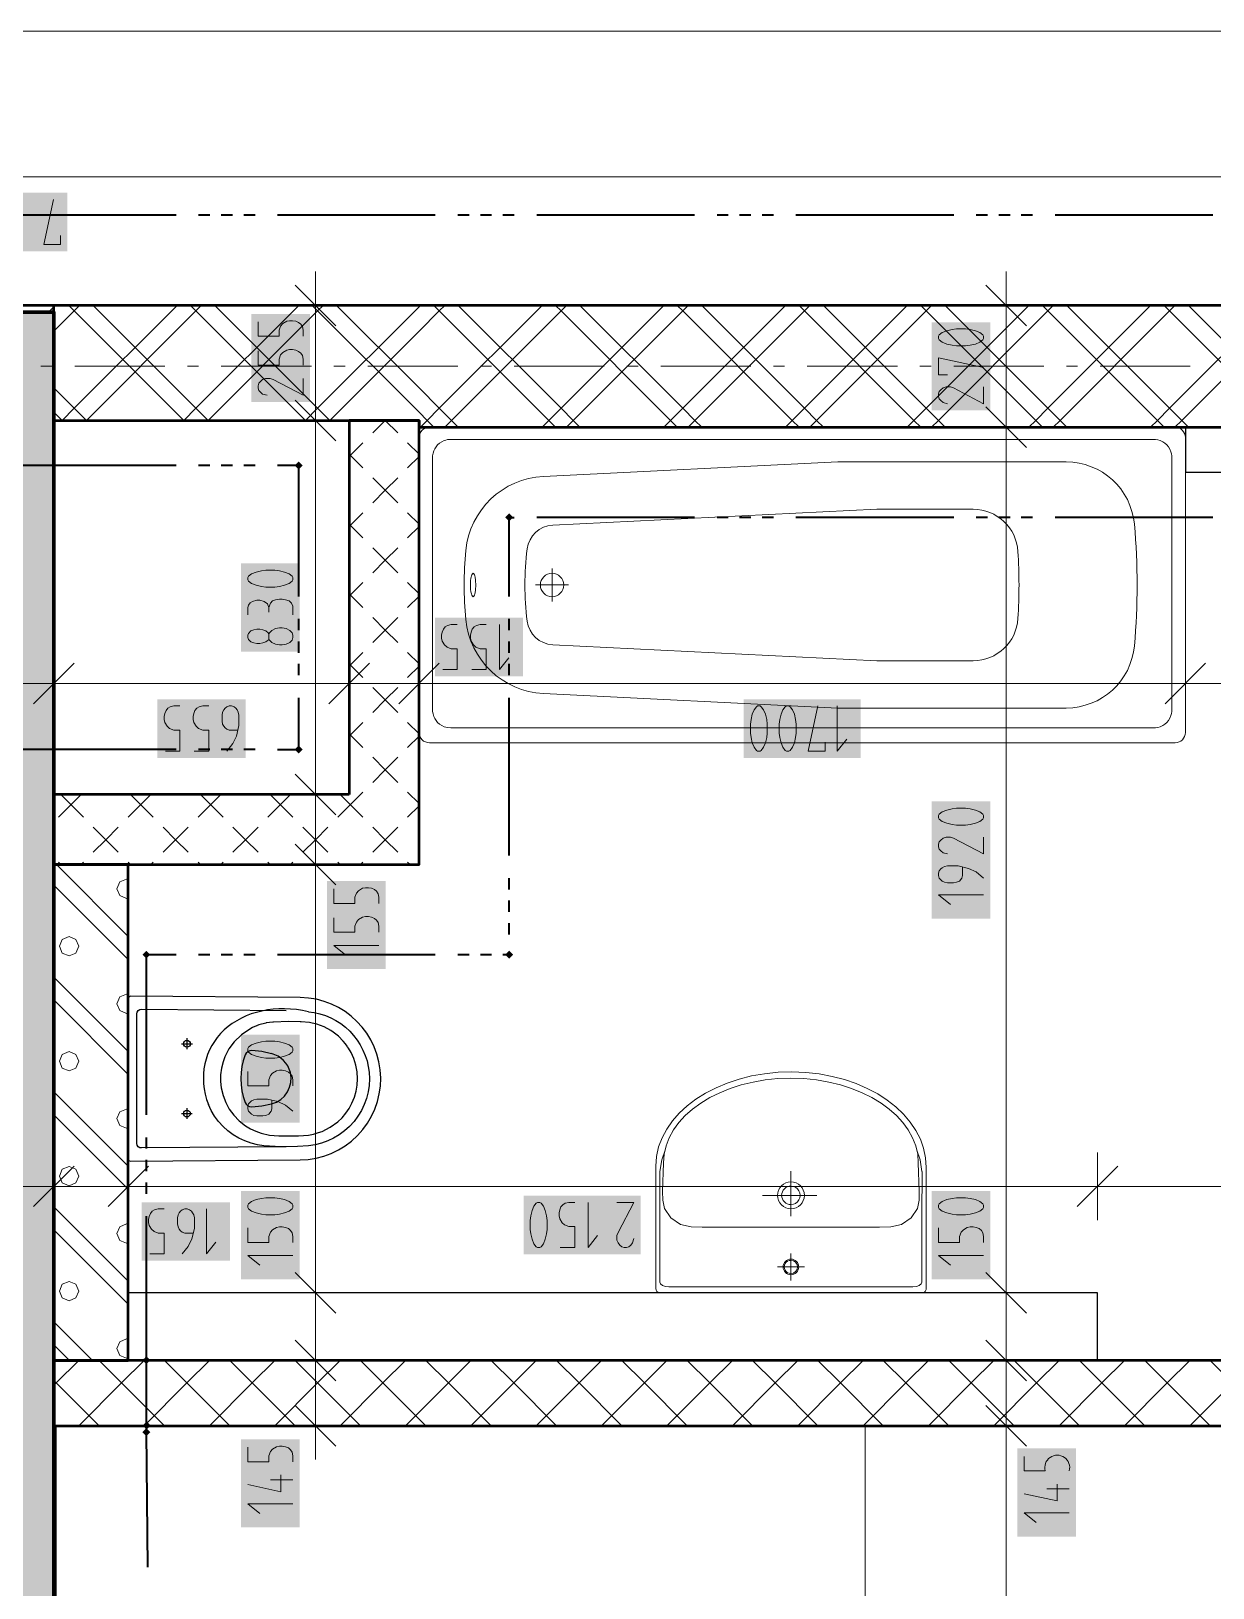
# Model space of a CAD drawing. Header units: millimetres. Extents: x 0 to 594, y 0 to 420.
# Drawn here: x 222.22 to 249.09, y 199.17 to 234.56 of the extents above; entities that cross this region are included whole.
import ezdxf

# ---------------------------------------------------------------- set-up
doc = ezdxf.new("R2010")
doc.units = ezdxf.units.MM
doc.header["$LTSCALE"] = 8
for name, color, linetype in [('PDF_Instalacni prizdivka do 1m', 7, 'Continuous'), ('PDF_Instalacni prizdivky', 7, 'Continuous'), ('PDF_Koty delkove', 7, 'Continuous'), ('PDF_Kuchyne', 7, 'Continuous'), ('PDF_Osy hlavni', 7, 'Continuous'), ('PDF_Pozarni useky', 7, 'Continuous'), ('PDF_Pricky CP', 7, 'Continuous'), ('PDF_Pricky zdene', 7, 'Continuous'), ('PDF_Sanita', 7, 'Continuous'), ('PDF_Steny akusticke', 7, 'Continuous'), ('PDF_Steny obvodove nosne', 7, 'Continuous')]:
    doc.layers.add(name, color=color, linetype=linetype)

msp = doc.modelspace()

# ---------------------------------------------------------------- hatches: boundary and pattern name
at = {"layer": 'PDF_Steny obvodove nosne', "true_color": 0xc0c0c0, "transparency": 33554559}
msp.add_hatch(color=9, dxfattribs=at).paths.add_polyline_path([(222.739, 139.766), (222.739, 228.171), (220.689, 228.171), (220.689, 139.561), (222.739, 139.561)])

# ---------------------------------------------------------------- linework, layer by layer
at = {"layer": 'PDF_Instalacni prizdivka do 1m', "lineweight": 25}
for points in [[(257.793, 225.557), (248.466, 225.557), (248.466, 224.532), (257.793, 224.532)], [(224.43, 204.34), (246.467, 204.34), (246.467, 205.878), (224.43, 205.878)]]:
    msp.add_lwpolyline(points, close=True, dxfattribs=at)
at = {"layer": 'PDF_Instalacni prizdivky', "lineweight": 50}
msp.add_lwpolyline([(222.739, 215.615), (222.739, 204.34), (224.43, 204.34), (224.43, 215.615)], close=True, dxfattribs=at)
at = {"layer": 'PDF_Instalacni prizdivky', "lineweight": 9}
for points in [[(224.43, 213.98), (222.795, 215.615)], [(224.43, 215.268), (224.391, 215.284), (224.236, 215.219), (224.172, 215.064), (224.236, 214.909), (224.391, 214.845), (224.43, 214.86)], [(224.43, 213.457), (222.739, 215.148)], [(224.43, 211.366), (222.739, 213.057)], [(224.43, 210.844), (222.739, 212.535)], [(224.43, 212.654), (224.391, 212.67), (224.236, 212.606), (224.172, 212.45), (224.236, 212.295), (224.391, 212.231), (224.43, 212.247)], [(224.43, 208.753), (222.739, 210.444)], [(224.43, 208.23), (222.739, 209.921)], [(224.43, 210.04), (224.391, 210.056), (224.236, 209.992), (224.172, 209.837), (224.236, 209.681), (224.391, 209.617), (224.43, 209.633)], [(224.43, 206.139), (222.739, 207.83)], [(224.391, 207.442), (224.236, 207.378), (224.172, 207.223)], [(224.43, 207.426), (224.391, 207.442)], [(224.43, 205.616), (222.739, 207.307)], [(224.172, 207.223), (224.236, 207.068), (224.391, 207.003), (224.43, 207.019)], [(223.615, 204.34), (222.739, 205.216)], [(223.092, 204.34), (222.739, 204.694)], [(224.43, 204.813), (224.391, 204.829), (224.236, 204.764), (224.172, 204.609), (224.236, 204.454), (224.391, 204.39), (224.43, 204.406)]]:
    msp.add_lwpolyline(points, dxfattribs=at)
for points in [[(223.084, 213.977), (222.929, 213.912), (222.865, 213.757), (222.929, 213.602), (223.084, 213.538), (223.24, 213.602), (223.304, 213.757), (223.24, 213.912)], [(223.084, 211.363), (222.929, 211.299), (222.865, 211.143), (222.929, 210.988), (223.084, 210.924), (223.24, 210.988), (223.304, 211.143), (223.24, 211.299)], [(223.084, 208.749), (222.929, 208.685), (222.865, 208.53), (222.929, 208.375), (223.084, 208.31), (223.24, 208.375), (223.304, 208.53), (223.24, 208.685)], [(223.084, 206.136), (222.929, 206.071), (222.865, 205.916), (222.929, 205.761), (223.084, 205.696), (223.24, 205.761), (223.304, 205.916), (223.24, 206.071)]]:
    msp.add_lwpolyline(points, close=True, dxfattribs=at)
at = {"layer": 'PDF_Koty delkove', "lineweight": 18}
for points in [[(510.402, 234.562), (490.697, 234.562), (470.838, 234.562), (469.351, 234.562), (157.447, 234.562)], [(290.798, 231.246), (281.778, 231.246), (279.164, 231.246), (268.043, 231.246), (260.561, 231.246), (182.866, 231.246), (175.384, 231.246), (167.492, 231.246), (157.447, 231.246), (155.96, 231.246), (128.081, 231.246)], [(222.891, 229.913), (222.891, 229.709), (222.507, 229.709), (222.726, 230.734)], [(228.685, 228.325), (228.685, 229.094)], [(244.392, 228.325), (244.392, 229.094)], [(229.146, 227.864), (228.223, 228.786)], [(244.853, 227.864), (243.931, 228.786)], [(229.453, 228.325), (228.685, 228.325), (227.916, 228.325)], [(228.685, 217.204), (228.685, 225.711), (228.685, 228.325)], [(245.161, 228.325), (244.392, 228.325), (243.623, 228.325)], [(244.392, 121.677), (244.392, 129.758), (244.392, 138.074), (244.392, 141.969), (244.392, 145.184), (244.392, 202.854), (244.392, 204.34), (244.392, 205.878), (244.392, 225.557), (244.392, 228.325)], [(227.382, 227.952), (227.382, 227.624), (227.859, 227.624), (227.859, 227.761), (227.894, 227.856), (227.946, 227.911), (228.031, 227.965), (228.098, 227.979), (228.167, 227.979), (228.236, 227.965), (228.303, 227.938), (228.355, 227.897), (228.389, 227.843), (228.407, 227.761), (228.407, 227.624)], [(243.468, 227.79), (243.263, 227.79), (243.162, 227.776), (243.042, 227.749), (242.939, 227.708), (242.871, 227.654), (242.854, 227.626), (242.854, 227.572), (242.871, 227.544), (242.939, 227.49), (243.042, 227.448), (243.162, 227.421), (243.263, 227.407), (243.468, 227.407), (243.571, 227.421), (243.691, 227.448), (243.793, 227.49), (243.862, 227.544), (243.879, 227.572), (243.879, 227.626), (243.862, 227.654), (243.793, 227.708), (243.691, 227.749)], [(243.691, 227.749), (243.571, 227.776), (243.468, 227.79)], [(227.382, 227.295), (227.382, 226.967), (227.859, 226.967), (227.859, 227.104), (227.894, 227.199), (227.946, 227.254), (228.031, 227.308), (228.098, 227.322), (228.167, 227.322), (228.236, 227.308), (228.303, 227.281), (228.355, 227.24), (228.389, 227.186), (228.407, 227.104), (228.407, 226.967)], [(243.058, 226.75), (242.854, 226.75), (242.854, 227.133), (243.879, 226.915)], [(228.407, 226.665), (228.407, 226.282), (227.723, 226.638), (227.654, 226.665), (227.552, 226.665), (227.484, 226.638), (227.433, 226.597), (227.398, 226.556), (227.382, 226.501), (227.382, 226.447), (227.398, 226.392), (227.433, 226.351), (227.484, 226.31), (227.586, 226.282)], [(229.146, 225.25), (228.223, 226.172)], [(243.879, 226.476), (243.879, 226.092), (243.196, 226.449), (243.127, 226.476), (243.024, 226.476), (242.957, 226.449), (242.906, 226.408), (242.871, 226.367), (242.854, 226.312), (242.854, 226.258), (242.871, 226.203), (242.906, 226.161), (242.957, 226.12), (243.058, 226.092)], [(244.853, 225.096), (243.931, 226.019)], [(229.453, 225.711), (228.685, 225.711), (227.916, 225.711)], [(245.161, 225.557), (244.392, 225.557), (243.623, 225.557)], [(227.761, 222.306), (227.556, 222.306), (227.455, 222.292), (227.335, 222.265), (227.232, 222.224), (227.163, 222.17), (227.147, 222.142), (227.147, 222.088), (227.163, 222.06), (227.232, 222.006), (227.335, 221.965), (227.455, 221.937), (227.556, 221.923), (227.761, 221.923), (227.864, 221.937), (227.983, 221.965), (228.086, 222.006), (228.155, 222.06), (228.172, 222.088), (228.172, 222.142), (228.155, 222.17)], [(228.155, 222.17), (228.086, 222.224), (227.983, 222.265), (227.864, 222.292), (227.761, 222.306)], [(227.147, 221.294), (227.147, 221.458), (227.163, 221.513), (227.198, 221.567), (227.25, 221.595), (227.351, 221.622), (227.42, 221.622), (227.522, 221.595), (227.591, 221.54), (227.625, 221.458), (227.625, 221.349)], [(228.172, 221.294), (228.172, 221.485), (228.137, 221.553), (228.086, 221.608), (228.001, 221.635), (227.932, 221.649), (227.864, 221.649), (227.778, 221.635), (227.711, 221.608), (227.66, 221.553), (227.625, 221.458)], [(227.147, 220.774), (227.147, 220.828), (227.163, 220.869), (227.215, 220.924), (227.283, 220.951), (227.351, 220.965), (227.42, 220.965), (227.488, 220.951), (227.556, 220.924), (227.607, 220.883), (227.625, 220.856)], [(231.581, 220.045), (231.909, 220.045), (231.909, 220.522), (231.772, 220.522), (231.677, 220.557), (231.622, 220.608), (231.567, 220.693), (231.553, 220.761), (231.553, 220.83), (231.567, 220.898), (231.595, 220.966), (231.636, 221.017)], [(231.636, 221.017), (231.69, 221.052), (231.772, 221.07), (231.909, 221.07)], [(232.238, 220.045), (232.566, 220.045), (232.566, 220.522), (232.429, 220.522), (232.334, 220.557), (232.279, 220.608), (232.224, 220.693), (232.21, 220.761), (232.21, 220.83), (232.224, 220.898), (232.252, 220.966), (232.293, 221.017), (232.347, 221.052), (232.429, 221.07), (232.566, 221.07)], [(232.868, 221.07), (232.868, 220.045), (233.086, 220.317)], [(222.739, 220.5), (222.739, 219.731), (222.739, 218.962)], [(227.625, 220.746), (227.607, 220.719), (227.556, 220.678), (227.488, 220.651), (227.42, 220.637), (227.351, 220.637), (227.283, 220.651), (227.215, 220.678), (227.163, 220.733), (227.147, 220.774)], [(229.452, 220.5), (229.452, 219.731), (229.452, 218.962)], [(231.041, 220.5), (231.041, 219.731), (231.041, 218.962)], [(248.466, 220.5), (248.466, 219.731), (248.466, 218.962)], [(223.2, 220.192), (222.277, 219.27)], [(229.913, 220.192), (228.991, 219.27)], [(231.502, 220.192), (230.58, 219.27)], [(248.927, 220.192), (248.005, 219.27)], [(169.747, 219.731), (184.506, 219.731), (185.634, 219.731), (194.961, 219.731), (212.386, 219.731), (213.975, 219.731), (220.689, 219.731), (222.739, 219.731), (229.452, 219.731), (231.041, 219.731), (248.466, 219.731), (257.793, 219.731), (258.921, 219.731), (266.8, 219.731), (273.681, 219.731), (274.808, 219.731), (277.907, 219.731), (279.164, 219.731), (281.204, 219.731), (285.212, 219.731), (287.364, 219.731)], [(225.274, 218.194), (225.602, 218.194), (225.602, 218.671), (225.465, 218.671), (225.37, 218.706), (225.315, 218.757), (225.26, 218.843), (225.247, 218.91), (225.247, 218.979), (225.26, 219.048), (225.288, 219.115), (225.329, 219.166)], [(225.329, 219.166), (225.383, 219.201), (225.465, 219.219), (225.602, 219.219)], [(225.931, 218.194), (226.259, 218.194), (226.259, 218.671), (226.122, 218.671), (226.027, 218.706), (225.972, 218.757), (225.918, 218.843), (225.904, 218.91), (225.904, 218.979), (225.918, 219.048), (225.945, 219.115), (225.986, 219.166), (226.04, 219.201), (226.122, 219.219), (226.259, 219.219)], [(226.916, 218.671), (226.725, 218.671), (226.67, 218.689), (226.629, 218.723), (226.602, 218.757), (226.575, 218.808), (226.561, 218.876), (226.561, 219.013), (226.575, 219.081), (226.602, 219.133), (226.629, 219.166), (226.67, 219.201), (226.725, 219.219), (226.779, 219.219), (226.834, 219.201), (226.875, 219.166), (226.902, 219.133), (226.93, 219.081), (226.944, 219.013), (226.944, 218.774), (226.889, 218.535), (226.807, 218.364), (226.67, 218.194)], [(238.576, 218.603), (238.59, 218.501), (238.617, 218.381), (238.658, 218.279), (238.712, 218.21), (238.74, 218.194), (238.794, 218.194), (238.822, 218.21), (238.877, 218.279), (238.918, 218.381), (238.946, 218.501), (238.959, 218.603), (238.959, 218.808), (238.946, 218.91), (238.918, 219.03), (238.877, 219.133), (238.822, 219.201), (238.794, 219.219), (238.74, 219.219), (238.712, 219.201), (238.658, 219.133), (238.617, 219.03), (238.59, 218.91), (238.576, 218.808)], [(240.274, 218.398), (240.274, 218.194), (239.89, 218.194), (240.108, 219.219)], [(240.547, 219.219), (240.547, 218.194), (240.766, 218.466)], [(238.576, 218.808), (238.576, 218.603)], [(229.146, 216.742), (228.223, 217.665)], [(229.453, 217.204), (228.685, 217.204), (227.916, 217.204)], [(228.685, 202.854), (228.685, 203.176), (228.685, 204.34), (228.685, 205.878), (228.685, 215.615), (228.685, 217.204)], [(243.468, 216.895), (243.263, 216.895), (243.162, 216.881), (243.042, 216.854), (242.939, 216.813), (242.871, 216.759), (242.854, 216.731), (242.854, 216.677), (242.871, 216.649), (242.939, 216.594), (243.042, 216.553), (243.162, 216.525), (243.263, 216.511)], [(243.263, 216.511), (243.468, 216.511), (243.571, 216.525), (243.691, 216.553), (243.793, 216.594), (243.862, 216.649), (243.879, 216.677), (243.879, 216.731), (243.862, 216.759), (243.793, 216.813), (243.691, 216.854), (243.571, 216.881), (243.468, 216.895)], [(229.146, 215.154), (228.223, 216.076)], [(243.879, 216.238), (243.879, 215.854), (243.196, 216.211), (243.127, 216.238), (243.024, 216.238), (242.957, 216.211), (242.906, 216.17), (242.871, 216.129), (242.854, 216.074), (242.854, 216.019), (242.871, 215.964), (242.906, 215.923), (242.957, 215.882), (243.058, 215.854)], [(229.453, 215.615), (228.685, 215.615), (227.916, 215.615)], [(243.879, 215.307), (243.708, 215.445), (243.537, 215.527), (243.298, 215.581), (243.058, 215.581), (242.991, 215.567), (242.939, 215.54), (242.906, 215.513), (242.871, 215.472), (242.854, 215.417), (242.854, 215.362), (242.871, 215.307), (242.906, 215.266), (242.939, 215.239), (242.991, 215.211), (243.058, 215.197), (243.196, 215.197), (243.263, 215.211), (243.332, 215.239), (243.383, 215.307), (243.401, 215.362), (243.401, 215.554)], [(229.103, 215.061), (229.103, 214.732), (229.581, 214.732), (229.581, 214.869), (229.616, 214.965), (229.667, 215.02), (229.752, 215.074), (229.82, 215.088), (229.889, 215.088), (229.957, 215.074), (230.025, 215.047), (230.076, 215.006), (230.111, 214.951), (230.128, 214.869), (230.128, 214.732)], [(243.879, 214.924), (242.854, 214.924), (243.127, 214.705)], [(229.103, 214.404), (229.103, 214.075), (229.581, 214.075), (229.581, 214.212), (229.616, 214.307), (229.667, 214.363), (229.752, 214.417), (229.82, 214.431)], [(229.82, 214.431), (229.889, 214.431), (229.957, 214.417), (230.025, 214.39), (230.076, 214.349), (230.111, 214.294), (230.128, 214.212), (230.128, 214.075)], [(230.128, 213.774), (229.103, 213.774), (229.376, 213.555)], [(227.147, 210.911), (227.147, 210.583), (227.625, 210.583), (227.625, 210.72), (227.66, 210.815), (227.711, 210.87), (227.796, 210.924), (227.864, 210.938), (227.932, 210.938), (228.001, 210.924), (228.069, 210.897), (228.12, 210.856), (228.155, 210.802), (228.172, 210.72), (228.172, 210.583)], [(228.172, 210.008), (228.001, 210.145), (227.83, 210.227), (227.591, 210.281), (227.351, 210.281), (227.283, 210.267), (227.232, 210.24), (227.198, 210.213), (227.163, 210.172), (227.147, 210.117), (227.147, 210.063), (227.163, 210.008), (227.198, 209.967), (227.232, 209.939), (227.283, 209.912), (227.351, 209.898), (227.488, 209.898), (227.556, 209.912), (227.625, 209.939)], [(227.625, 209.939), (227.676, 210.008), (227.693, 210.063), (227.693, 210.254)], [(222.739, 209.066), (222.739, 208.297), (222.739, 207.528)], [(224.43, 209.066), (224.43, 208.297), (224.43, 207.528)], [(246.469, 209.066), (246.469, 208.297), (246.469, 207.528)], [(223.2, 208.758), (222.277, 207.836)], [(224.891, 208.758), (223.969, 207.836)], [(246.931, 208.758), (246.008, 207.836)], [(258.921, 208.297), (257.793, 208.297), (252.128, 208.297), (246.469, 208.297), (224.43, 208.297), (222.739, 208.297), (220.637, 208.297), (219.1, 208.297), (197.061, 208.297), (185.634, 208.297), (184.506, 208.297)], [(224.918, 206.76), (225.247, 206.76), (225.247, 207.237), (225.109, 207.237), (225.014, 207.272), (224.959, 207.323), (224.905, 207.408), (224.891, 207.476), (224.891, 207.545), (224.905, 207.613), (224.932, 207.681), (224.973, 207.732), (225.027, 207.767), (225.109, 207.785), (225.247, 207.785)], [(225.904, 207.237), (225.712, 207.237), (225.657, 207.255), (225.616, 207.288), (225.589, 207.323), (225.562, 207.374), (225.548, 207.442), (225.548, 207.579), (225.562, 207.647), (225.589, 207.698), (225.616, 207.732), (225.657, 207.767), (225.712, 207.785), (225.766, 207.785), (225.821, 207.767), (225.863, 207.732), (225.89, 207.698), (225.918, 207.647), (225.932, 207.579), (225.932, 207.34), (225.876, 207.101), (225.794, 206.93), (225.657, 206.76)], [(226.205, 207.785), (226.205, 206.76), (226.423, 207.032)], [(233.569, 207.522), (233.569, 207.317), (233.583, 207.216), (233.61, 207.096), (233.651, 206.993), (233.705, 206.925), (233.733, 206.908), (233.788, 206.908), (233.816, 206.925), (233.87, 206.993), (233.911, 207.096), (233.939, 207.216), (233.953, 207.317), (233.953, 207.522), (233.939, 207.625), (233.911, 207.745), (233.87, 207.847), (233.816, 207.916), (233.788, 207.933), (233.733, 207.933), (233.705, 207.916), (233.651, 207.847), (233.61, 207.745), (233.583, 207.625), (233.569, 207.522)], [(234.253, 206.908), (234.582, 206.908), (234.582, 207.386), (234.445, 207.386), (234.349, 207.421), (234.294, 207.472), (234.24, 207.557), (234.226, 207.625), (234.226, 207.693), (234.24, 207.762), (234.267, 207.83), (234.308, 207.881), (234.363, 207.916), (234.445, 207.933), (234.582, 207.933)], [(234.883, 207.933), (234.883, 206.908), (235.102, 207.181)], [(235.54, 207.933), (235.924, 207.933), (235.567, 207.249), (235.54, 207.181), (235.54, 207.078), (235.567, 207.011), (235.608, 206.959), (235.649, 206.925), (235.705, 206.908), (235.759, 206.908), (235.814, 206.925), (235.855, 206.959), (235.896, 207.011), (235.924, 207.112)], [(243.468, 208.036), (243.263, 208.036), (243.162, 208.023), (243.042, 207.995), (242.939, 207.954), (242.871, 207.9), (242.854, 207.872), (242.854, 207.818), (242.871, 207.79), (242.939, 207.736), (243.042, 207.695), (243.162, 207.667), (243.263, 207.653), (243.468, 207.653), (243.571, 207.667), (243.691, 207.695), (243.793, 207.736), (243.862, 207.79), (243.879, 207.818), (243.879, 207.872), (243.862, 207.9), (243.793, 207.954), (243.691, 207.995)], [(243.691, 207.995), (243.571, 208.023), (243.468, 208.036)], [(227.147, 207.352), (227.147, 207.024), (227.625, 207.024), (227.625, 207.161), (227.66, 207.256), (227.711, 207.311), (227.796, 207.365)], [(227.796, 207.365), (227.864, 207.379), (227.932, 207.379), (228.001, 207.365), (228.069, 207.338), (228.12, 207.297), (228.155, 207.243), (228.172, 207.161), (228.172, 207.024)], [(242.854, 207.352), (242.854, 207.024), (243.332, 207.024), (243.332, 207.161), (243.367, 207.256), (243.418, 207.311), (243.503, 207.365), (243.571, 207.379), (243.639, 207.379), (243.708, 207.365), (243.776, 207.338), (243.827, 207.297), (243.862, 207.243), (243.879, 207.161), (243.879, 207.024)], [(228.172, 206.722), (227.147, 206.722), (227.42, 206.504)], [(243.879, 206.722), (242.854, 206.722), (243.127, 206.504)], [(229.146, 205.416), (228.223, 206.339)], [(244.853, 205.416), (243.931, 206.339)], [(229.453, 205.878), (228.685, 205.878), (227.916, 205.878)], [(245.161, 205.878), (244.392, 205.878), (243.623, 205.878)], [(229.146, 203.879), (228.223, 204.801)], [(244.853, 203.879), (243.931, 204.801)], [(229.453, 204.34), (228.685, 204.34), (227.916, 204.34)], [(245.161, 204.34), (244.392, 204.34), (243.623, 204.34)], [(229.146, 202.393), (228.223, 203.315)], [(244.853, 202.393), (243.931, 203.315)], [(229.453, 202.854), (228.685, 202.854), (227.916, 202.854)], [(228.685, 202.854), (228.685, 202.085)], [(245.161, 202.854), (244.392, 202.854), (243.623, 202.854)], [(227.147, 202.366), (227.147, 202.037), (227.625, 202.037), (227.625, 202.174), (227.66, 202.27), (227.711, 202.325), (227.796, 202.379), (227.864, 202.393), (227.932, 202.393), (228.001, 202.379), (228.069, 202.352), (228.12, 202.311), (228.155, 202.257), (228.172, 202.174), (228.172, 202.037)], [(227.898, 201.736), (227.898, 201.352), (227.147, 201.517)], [(228.172, 201.627), (227.66, 201.627)], [(245.554, 201.529), (245.554, 201.145), (244.802, 201.31)], [(245.827, 201.419), (245.315, 201.419)], [(228.172, 201.079), (227.147, 201.079), (227.42, 200.86)], [(245.827, 200.872), (244.802, 200.872), (245.075, 200.653)]]:
    msp.add_lwpolyline(points, dxfattribs=at)
for points in [[(227.932, 220.992), (227.864, 220.992), (227.778, 220.978), (227.693, 220.938), (227.642, 220.883), (227.625, 220.856), (227.625, 220.746), (227.642, 220.719), (227.693, 220.664), (227.778, 220.623), (227.864, 220.609), (227.932, 220.609), (228.017, 220.623), (228.103, 220.664), (228.155, 220.719), (228.172, 220.774), (228.172, 220.828), (228.155, 220.883), (228.103, 220.938), (228.017, 220.978)], [(239.233, 218.808), (239.233, 218.603), (239.247, 218.501), (239.274, 218.381), (239.315, 218.279), (239.369, 218.21), (239.397, 218.194), (239.451, 218.194), (239.479, 218.21), (239.534, 218.279), (239.575, 218.381), (239.603, 218.501), (239.617, 218.603), (239.617, 218.808), (239.603, 218.91), (239.575, 219.03), (239.534, 219.133), (239.479, 219.201), (239.451, 219.219), (239.397, 219.219), (239.369, 219.201), (239.315, 219.133), (239.274, 219.03), (239.247, 218.91)], [(227.761, 211.595), (227.556, 211.595), (227.455, 211.581), (227.335, 211.554), (227.232, 211.513), (227.163, 211.459), (227.147, 211.431), (227.147, 211.377), (227.163, 211.349), (227.232, 211.295), (227.335, 211.254), (227.455, 211.226), (227.556, 211.212), (227.761, 211.212), (227.864, 211.226), (227.983, 211.254), (228.086, 211.295), (228.155, 211.349), (228.172, 211.377), (228.172, 211.431), (228.155, 211.459), (228.086, 211.513), (227.983, 211.554), (227.864, 211.581)], [(227.761, 208.036), (227.556, 208.036), (227.455, 208.023), (227.335, 207.995), (227.232, 207.954), (227.163, 207.9), (227.147, 207.872), (227.147, 207.818), (227.163, 207.79), (227.232, 207.736), (227.335, 207.695), (227.455, 207.667), (227.556, 207.653), (227.761, 207.653), (227.864, 207.667), (227.983, 207.695), (228.086, 207.736), (228.155, 207.79), (228.172, 207.818), (228.172, 207.872), (228.155, 207.9), (228.086, 207.954), (227.983, 207.995), (227.864, 208.023)]]:
    msp.add_lwpolyline(points, close=True, dxfattribs=at)
msp.add_lwpolyline([(244.802, 202.159), (244.802, 201.83), (245.28, 201.83, -1.306819), (245.827, 201.83)], format="xyb", dxfattribs=at)
at = {"layer": 'PDF_Koty delkove', "color": 7, "lineweight": 18, "true_color": 0xffffff, "transparency": 33554559}
for points in [[(223.045, 230.887), (220.383, 230.887), (223.045, 229.555), (220.383, 229.555)], [(228.561, 226.128), (228.561, 228.133), (227.228, 226.128), (227.228, 228.133)], [(244.033, 225.939), (244.033, 227.944), (242.701, 225.939), (242.701, 227.944)], [(228.326, 220.455), (228.326, 222.46), (226.993, 220.455), (226.993, 222.46)], [(233.405, 221.223), (231.4, 221.223), (233.405, 219.891), (231.4, 219.891)], [(227.098, 219.372), (225.093, 219.372), (227.098, 218.04), (225.093, 218.04)], [(241.084, 219.372), (238.422, 219.372), (241.084, 218.04), (238.422, 218.04)], [(244.033, 214.387), (244.033, 217.048), (242.701, 214.387), (242.701, 217.048)], [(230.282, 213.236), (230.282, 215.241), (228.95, 213.236), (228.95, 215.241)], [(228.326, 209.744), (228.326, 211.749), (226.993, 209.744), (226.993, 211.749)], [(228.326, 206.185), (228.326, 208.19), (226.993, 206.185), (226.993, 208.19)], [(244.033, 206.185), (244.033, 208.19), (242.701, 206.185), (242.701, 208.19)], [(226.742, 207.938), (224.737, 207.938), (226.742, 206.606), (224.737, 206.606)], [(236.078, 208.087), (233.416, 208.087), (236.078, 206.754), (233.416, 206.754)], [(228.326, 200.542), (228.326, 202.546), (226.993, 200.542), (226.993, 202.546)], [(245.981, 200.334), (245.981, 202.339), (244.649, 200.334), (244.649, 202.339)]]:
    msp.add_solid(points, dxfattribs=at)
at = {"layer": 'PDF_Kuchyne', "lineweight": 13}
msp.add_lwpolyline([(222.79, 184.404), (222.79, 178.254), (235.09, 178.254), (235.09, 184.404), (228.94, 184.404), (228.94, 196.704), (241.188, 196.704), (241.188, 202.854), (222.79, 202.854), (222.79, 196.704)], dxfattribs=at)
at = {"layer": 'PDF_Osy hlavni', "lineweight": 18}
for points in [[(222.698, 226.941), (222.442, 226.941)], [(225.261, 226.941), (223.211, 226.941)], [(226.029, 226.941), (225.773, 226.941)], [(228.592, 226.941), (226.542, 226.941)], [(229.361, 226.941), (229.104, 226.941)], [(231.923, 226.941), (229.873, 226.941)], [(232.692, 226.941), (232.436, 226.941)], [(235.254, 226.941), (233.204, 226.941)], [(236.023, 226.941), (235.767, 226.941)], [(238.586, 226.941), (236.536, 226.941)], [(239.354, 226.941), (239.098, 226.941)], [(241.917, 226.941), (239.867, 226.941)], [(242.686, 226.941), (242.429, 226.941)], [(245.248, 226.941), (243.198, 226.941)], [(246.017, 226.941), (245.761, 226.941)], [(248.579, 226.941), (246.529, 226.941)]]:
    msp.add_lwpolyline(points, dxfattribs=at)
at = {"layer": 'PDF_Pozarni useky', "lineweight": 35}
for points in [[(225.517, 230.375), (221.929, 230.375)], [(226.286, 230.375), (226.029, 230.375)], [(226.798, 230.375), (226.542, 230.375)], [(227.311, 230.375), (227.054, 230.375)], [(231.411, 230.375), (227.823, 230.375)], [(232.179, 230.375), (231.923, 230.375)], [(232.692, 230.375), (232.436, 230.375)], [(233.204, 230.375), (232.948, 230.375)], [(237.304, 230.375), (233.717, 230.375)], [(238.073, 230.375), (237.817, 230.375)], [(238.586, 230.375), (238.329, 230.375)], [(239.098, 230.375), (238.842, 230.375)], [(243.198, 230.375), (239.611, 230.375)], [(243.967, 230.375), (243.711, 230.375)], [(244.479, 230.375), (244.223, 230.375)], [(244.992, 230.375), (244.736, 230.375)], [(249.092, 230.375), (245.504, 230.375)], [(225.517, 224.686), (221.929, 224.686)], [(226.286, 224.686), (226.029, 224.686)], [(226.798, 224.686), (226.542, 224.686)], [(227.311, 224.686), (227.054, 224.686)], [(228.304, 221.711), (228.304, 224.686), (227.823, 224.686)], [(233.091, 221.711), (233.091, 223.507), (233.204, 223.507)], [(237.304, 223.507), (233.717, 223.507)], [(238.073, 223.507), (237.817, 223.507)], [(238.586, 223.507), (238.329, 223.507)], [(239.098, 223.507), (238.842, 223.507)], [(243.198, 223.507), (239.611, 223.507)], [(243.967, 223.507), (243.711, 223.507)], [(244.479, 223.507), (244.223, 223.507)], [(244.992, 223.507), (244.736, 223.507)], [(249.092, 223.507), (245.504, 223.507)], [(228.304, 220.943), (228.304, 221.199)], [(233.091, 220.943), (233.091, 221.199)], [(228.304, 220.43), (228.304, 220.686)], [(233.091, 220.43), (233.091, 220.686)], [(228.304, 219.918), (228.304, 220.174)], [(233.091, 219.918), (233.091, 220.174)], [(227.823, 218.229), (228.304, 218.229), (228.304, 219.405)], [(233.091, 215.818), (233.091, 219.405)], [(225.517, 218.229), (221.929, 218.229)], [(226.286, 218.229), (226.029, 218.229)], [(226.798, 218.229), (226.542, 218.229)], [(227.311, 218.229), (227.054, 218.229)], [(233.091, 215.049), (233.091, 215.305)], [(233.091, 214.536), (233.091, 214.793)], [(233.091, 214.024), (233.091, 214.28)], [(225.517, 213.565), (224.84, 213.565)], [(224.84, 209.924), (224.84, 213.512)], [(226.286, 213.565), (226.029, 213.565)], [(226.798, 213.565), (226.542, 213.565)], [(227.311, 213.565), (227.054, 213.565)], [(231.411, 213.565), (227.823, 213.565)], [(232.179, 213.565), (231.923, 213.565)], [(232.692, 213.565), (232.436, 213.565)], [(233.091, 213.565), (232.948, 213.565)], [(224.84, 209.155), (224.84, 209.412)], [(224.84, 208.643), (224.84, 208.899)], [(224.84, 208.13), (224.84, 208.387)], [(224.84, 202.709), (224.845, 202.861), (224.84, 204.344), (224.84, 207.618)], [(224.877, 199.638), (224.84, 202.709)]]:
    msp.add_lwpolyline(points, dxfattribs=at)
at = {"layer": 'PDF_Pozarni useky', "lineweight": 35, "transparency": 33554559}
for points in [[(228.304, 224.596), (228.215, 224.686), (228.394, 224.686), (228.304, 224.776)], [(228.394, 224.686), (228.304, 224.596), (228.304, 224.776), (228.215, 224.686)], [(233.091, 223.418), (233.001, 223.507), (233.181, 223.507), (233.091, 223.597)], [(233.181, 223.507), (233.091, 223.418), (233.091, 223.597), (233.001, 223.507)], [(228.304, 218.139), (228.215, 218.229), (228.394, 218.229), (228.304, 218.318)], [(228.394, 218.229), (228.304, 218.139), (228.304, 218.318), (228.215, 218.229)], [(224.84, 213.475), (224.75, 213.565), (224.929, 213.565), (224.84, 213.655)], [(224.929, 213.565), (224.84, 213.475), (224.84, 213.655), (224.75, 213.565)], [(233.181, 213.565), (233.091, 213.475), (233.091, 213.655), (233.001, 213.565)], [(233.091, 213.475), (233.001, 213.565), (233.181, 213.565), (233.091, 213.655)], [(224.84, 204.254), (224.75, 204.343), (224.929, 204.344), (224.839, 204.433)], [(224.84, 204.254), (224.75, 204.344), (224.929, 204.344), (224.84, 204.433)], [(224.841, 202.619), (224.75, 202.708), (224.929, 202.71), (224.839, 202.799)], [(224.845, 202.771), (224.755, 202.861), (224.935, 202.861), (224.845, 202.951)]]:
    msp.add_solid(points, dxfattribs=at)
at = {"layer": 'PDF_Pricky CP', "lineweight": 50}
for points in [[(229.452, 215.615), (231.041, 215.615), (231.041, 225.557), (231.041, 225.711), (231.041, 225.711), (229.452, 225.711), (229.452, 217.204)], [(229.452, 217.204), (222.739, 217.204), (222.739, 215.615), (222.739, 215.615), (224.43, 215.615), (229.452, 215.615)]]:
    msp.add_lwpolyline(points, dxfattribs=at)
at = {"layer": 'PDF_Pricky CP', "lineweight": 9}
for points in [[(230.272, 225.711), (229.988, 225.427)], [(230.272, 225.711), (230.272, 225.711)], [(230.557, 225.427), (230.272, 225.711)], [(230.272, 225.711), (230.272, 225.711)], [(229.762, 225.201), (229.452, 224.891)], [(231.041, 224.942), (230.782, 225.201)], [(229.762, 224.632), (229.452, 224.942)], [(231.041, 224.891), (230.782, 224.632)], [(230.557, 223.838), (230.272, 224.122), (229.988, 224.407)], [(230.272, 224.122), (230.557, 224.407)], [(230.272, 224.122), (229.988, 223.838)], [(229.762, 223.612), (229.452, 223.302)], [(229.762, 223.044), (229.452, 223.354)], [(231.041, 223.354), (230.782, 223.612)], [(231.041, 223.302), (230.782, 223.044)], [(230.557, 222.249), (230.272, 222.534), (229.988, 222.818)], [(230.272, 222.534), (230.557, 222.818)], [(230.272, 222.534), (229.988, 222.249)], [(229.762, 222.024), (229.452, 221.714)], [(231.041, 221.765), (230.782, 222.024)], [(229.762, 221.455), (229.452, 221.765)], [(231.041, 221.714), (230.782, 221.455)], [(230.557, 220.661), (230.272, 220.945), (229.988, 221.229)], [(230.272, 220.945), (230.557, 221.229)], [(230.272, 220.945), (229.988, 220.661)], [(229.762, 220.435), (229.452, 220.125)], [(229.762, 219.866), (229.452, 220.176)], [(231.041, 220.176), (230.782, 220.435)], [(231.041, 220.125), (230.782, 219.866)], [(230.557, 219.072), (230.272, 219.356), (229.988, 219.641)], [(230.272, 219.356), (230.557, 219.641)], [(230.272, 219.356), (229.988, 219.072)], [(229.762, 218.846), (229.452, 218.536)], [(231.041, 218.587), (230.782, 218.846)], [(229.762, 218.277), (229.452, 218.587)], [(231.041, 218.536), (230.782, 218.277)], [(230.557, 217.483), (230.272, 217.767), (229.988, 218.052)], [(229.988, 217.483), (230.272, 217.767), (230.557, 218.052)], [(223.354, 217.204), (222.839, 216.689)], [(223.407, 216.689), (222.892, 217.204)], [(224.942, 217.204), (224.427, 216.689)], [(224.996, 216.689), (224.481, 217.204)], [(226.531, 217.204), (226.016, 216.689)], [(226.585, 216.689), (226.07, 217.204)], [(228.12, 217.204), (227.605, 216.689)], [(228.174, 216.689), (227.658, 217.204)], [(229.452, 216.999), (229.247, 217.204)], [(229.762, 217.257), (229.452, 216.947)], [(229.762, 216.689), (229.452, 216.999)], [(231.041, 216.999), (230.782, 217.257)], [(229.452, 216.947), (229.193, 216.689)], [(231.041, 216.947), (230.782, 216.689)], [(224.202, 215.894), (223.917, 216.179), (223.633, 216.463)], [(223.633, 215.894), (223.917, 216.179), (224.202, 216.463)], [(225.79, 215.894), (225.506, 216.179), (225.222, 216.463)], [(225.222, 215.894), (225.506, 216.179), (225.79, 216.463)], [(227.379, 215.894), (227.095, 216.179), (226.81, 216.463)], [(226.81, 215.894), (227.095, 216.179), (227.379, 216.463)], [(228.968, 215.894), (228.683, 216.179), (228.399, 216.463)], [(228.399, 215.894), (228.683, 216.179), (228.968, 216.463)], [(230.557, 215.894), (230.272, 216.179), (229.988, 216.463)], [(229.988, 215.894), (230.272, 216.179), (230.557, 216.463)], [(222.892, 215.615), (222.839, 215.669)], [(223.407, 215.669), (223.354, 215.615)], [(224.481, 215.615), (224.427, 215.669)], [(224.996, 215.669), (224.942, 215.615)], [(226.07, 215.615), (226.016, 215.669)], [(226.585, 215.669), (226.531, 215.615)], [(227.658, 215.615), (227.605, 215.669)], [(228.174, 215.669), (228.12, 215.615)], [(229.247, 215.615), (229.193, 215.669)], [(229.762, 215.669), (229.708, 215.615)], [(230.836, 215.615), (230.782, 215.669)]]:
    msp.add_lwpolyline(points, dxfattribs=at)
at = {"layer": 'PDF_Pricky zdene', "lineweight": 9}
for points in [[(223.302, 204.34), (222.79, 203.828), (222.739, 203.777)], [(224.789, 204.34), (224.276, 203.828), (223.302, 202.854)], [(225.25, 202.854), (224.276, 203.828), (223.764, 204.34)], [(226.275, 204.34), (225.762, 203.828), (224.789, 202.854)], [(226.736, 202.854), (225.762, 203.828), (225.25, 204.34)], [(227.761, 204.34), (227.249, 203.828), (226.275, 202.854)], [(228.222, 202.854), (227.249, 203.828), (226.736, 204.34)], [(229.247, 204.34), (228.735, 203.828), (227.761, 202.854)], [(229.708, 202.854), (228.735, 203.828), (228.222, 204.34)], [(230.733, 204.34), (230.221, 203.828), (229.247, 202.854)], [(231.195, 202.854), (230.221, 203.828), (229.708, 204.34)], [(232.22, 204.34), (231.707, 203.828), (230.733, 202.854)], [(232.681, 202.854), (231.707, 203.828), (231.195, 204.34)], [(233.706, 204.34), (233.193, 203.828), (232.22, 202.854)], [(234.167, 202.854), (233.193, 203.828), (232.681, 204.34)], [(235.192, 204.34), (234.68, 203.828), (233.706, 202.854)], [(235.653, 202.854), (234.68, 203.828), (234.167, 204.34)], [(236.678, 204.34), (236.166, 203.828), (235.192, 202.854)], [(237.14, 202.854), (236.166, 203.828), (235.653, 204.34)], [(238.165, 204.34), (237.652, 203.828), (236.678, 202.854)], [(238.626, 202.854), (237.652, 203.828), (237.14, 204.34)], [(239.651, 204.34), (239.138, 203.828), (238.626, 204.34)], [(241.137, 204.34), (240.625, 203.828), (239.651, 202.854)], [(241.598, 202.854), (240.625, 203.828), (240.112, 204.34)], [(242.623, 204.34), (242.111, 203.828), (241.137, 202.854)], [(243.085, 202.854), (242.111, 203.828), (241.598, 204.34)], [(244.11, 204.34), (243.597, 203.828), (242.623, 202.854)], [(244.571, 202.854), (243.597, 203.828), (243.085, 204.34)], [(245.596, 204.34), (245.083, 203.828), (244.11, 202.854)], [(246.057, 202.854), (245.083, 203.828), (244.571, 204.34)], [(247.082, 204.34), (246.57, 203.828), (245.596, 202.854)], [(247.543, 202.854), (246.57, 203.828), (246.057, 204.34)], [(248.568, 204.34), (248.056, 203.828), (247.082, 202.854)], [(249.03, 202.854), (248.056, 203.828), (247.543, 204.34)], [(250.055, 204.34), (249.542, 203.828), (248.568, 202.854)], [(250.516, 202.854), (249.542, 203.828), (249.03, 204.34)], [(223.764, 202.854), (222.79, 203.828), (222.739, 203.879)], [(240.112, 202.854), (239.138, 203.828), (238.165, 202.854)]]:
    msp.add_lwpolyline(points, dxfattribs=at)
at = {"layer": 'PDF_Pricky zdene', "lineweight": 50}
msp.add_lwpolyline([(258.921, 202.854), (258.921, 204.135), (258.921, 204.34), (257.793, 204.34), (224.43, 204.34), (222.739, 204.34), (222.739, 202.854), (222.79, 202.854), (257.434, 202.854)], dxfattribs=at)
at = {"layer": 'PDF_Sanita', "lineweight": 13}
for points in [[(248.231, 218.382), (248.23, 218.382), (231.277, 218.382, -0.414213), (231.041, 218.618), (231.041, 225.322, -0.414216), (231.277, 225.557), (248.23, 225.557, -0.414195), (248.466, 225.322), (248.466, 218.618, -0.414195), (248.231, 218.382)], [(233.5, 222.79, -0.364849), (234.08, 223.33), (241.452, 223.693), (243.638, 223.692, -0.395977), (244.66, 222.731, -0.031026), (244.66, 221.209, -0.395984), (243.638, 220.248), (241.452, 220.246), (234.08, 220.61, -0.36484), (233.5, 221.149)], [(236.516, 205.878, -0.414172), (236.422, 205.972), (236.422, 208.74, -0.003421), (236.422, 208.759)], [(242.572, 208.729), (242.572, 205.972, -0.414227), (242.481, 205.878), (242.478, 205.878), (242.458, 205.878), (236.536, 205.878), (236.516, 205.878), (236.513, 205.878), (236.516, 205.878), (236.536, 205.878)]]:
    msp.add_lwpolyline(points, format="xyb", dxfattribs=at)
for points in [[(239.753, 218.721), (247.786, 218.722), (247.843, 218.732), (247.896, 218.748), (247.953, 218.775), (247.998, 218.805), (248.044, 218.847), (248.079, 218.888), (248.113, 218.943), (248.138, 219.003), (248.15, 219.049), (248.157, 219.096), (248.158, 222.001), (248.157, 224.906), (248.15, 224.952), (248.138, 224.998), (248.113, 225.058), (248.079, 225.113), (248.044, 225.155), (247.998, 225.196), (247.953, 225.226), (247.896, 225.253), (247.843, 225.27), (247.786, 225.279), (239.753, 225.281), (231.764, 225.281), (231.688, 225.274), (231.648, 225.265), (231.611, 225.253), (231.558, 225.228), (231.509, 225.196), (231.462, 225.154), (231.428, 225.113), (231.399, 225.068), (231.376, 225.018), (231.359, 224.963), (231.35, 224.905), (231.348, 222.001)], [(234.065, 221.597), (234.065, 222.343)], [(231.348, 222.001), (231.35, 219.097), (231.359, 219.039), (231.376, 218.983), (231.399, 218.933), (231.428, 218.888), (231.462, 218.847), (231.509, 218.805), (231.558, 218.773), (231.611, 218.748), (231.648, 218.736), (231.688, 218.727), (231.764, 218.721), (239.753, 218.721)], [(232.219, 221.816), (232.223, 221.792), (232.23, 221.765), (232.24, 221.736), (232.253, 221.713), (232.269, 221.703), (232.285, 221.713), (232.299, 221.736), (232.308, 221.765), (232.315, 221.792), (232.319, 221.816), (232.322, 221.836), (232.324, 221.853), (232.326, 221.867), (232.327, 221.879), (232.328, 221.889), (232.328, 221.898), (232.33, 221.926), (232.331, 221.954), (232.33, 221.994), (232.328, 222.042), (232.328, 222.051), (232.327, 222.061), (232.326, 222.073), (232.324, 222.087), (232.322, 222.104), (232.319, 222.124), (232.315, 222.148), (232.308, 222.175), (232.299, 222.204), (232.285, 222.227), (232.269, 222.236), (232.253, 222.227), (232.24, 222.204), (232.23, 222.175), (232.223, 222.148), (232.219, 222.124), (232.216, 222.104), (232.214, 222.087), (232.212, 222.073), (232.211, 222.061), (232.211, 222.051), (232.21, 222.042), (232.209, 222.034), (232.208, 222.009), (232.208, 221.982), (232.208, 221.941)], [(232.208, 221.941), (232.211, 221.889), (232.211, 221.879), (232.212, 221.867), (232.214, 221.853), (232.216, 221.836), (232.219, 221.816)], [(234.438, 221.97), (233.692, 221.97)], [(236.517, 206.12), (236.517, 208.632), (236.558, 208.9), (236.637, 209.12)], [(236.6, 208.831), (236.579, 208.184), (236.583, 207.985), (236.622, 207.797), (236.766, 207.581), (236.984, 207.434), (237.227, 207.378), (237.481, 207.371), (241.513, 207.371), (241.767, 207.378), (242.01, 207.434), (242.228, 207.581), (242.372, 207.797), (242.412, 207.985), (242.416, 208.184), (242.394, 208.831)], [(242.477, 208.632), (242.436, 208.9), (242.357, 209.12)], [(239.497, 207.617), (239.497, 208.646)], [(242.48, 208.639), (242.477, 207.627)], [(240.089, 208.093), (238.854, 208.093)], [(242.477, 206.12), (242.477, 207.627)], [(239.497, 206.16), (239.497, 206.77)], [(239.802, 206.465), (239.192, 206.465)], [(236.722, 206.013), (242.272, 206.013)]]:
    msp.add_lwpolyline(points, dxfattribs=at)
for points in [[(233.869, 219.502), (240.564, 219.172), (245.755, 219.172, 0.387969), (247.307, 220.589, 0.045237), (247.307, 223.351, 0.387969), (245.755, 224.768), (240.564, 224.768), (233.869, 224.438, 0.372024), (232.104, 222.755, 0.048486), (232.104, 221.185, 0.372024)], [(239.497, 207.788, 0.999987), (239.497, 208.398, 0.414233), (239.192, 208.093, 0.414233)], [(239.497, 208.304, 0.999993), (239.497, 207.882, 1.000031)], [(239.497, 206.287, 0.999956), (239.497, 206.644, 0.414242), (239.319, 206.465, 0.414242)], [(239.497, 206.315, 0.999989), (239.497, 206.615, 1.000036)]]:
    msp.add_lwpolyline(points, format="xyb", close=True, dxfattribs=at)
at = {"layer": 'PDF_Sanita', "lineweight": 25}
msp.add_lwpolyline([(228.341, 212.59), (224.482, 212.625), (224.482, 212.625), (224.446, 212.61), (224.431, 212.574), (224.429, 208.919), (224.429, 208.919), (224.445, 208.883), (224.481, 208.868), (228.339, 208.9), (228.521, 208.911), (228.699, 208.938), (228.874, 208.984), (229.044, 209.046), (229.207, 209.125), (229.361, 209.219), (229.506, 209.328), (229.639, 209.451), (229.76, 209.587), (229.867, 209.734), (229.959, 209.89), (230.035, 210.054), (230.094, 210.224), (230.137, 210.4), (230.161, 210.579), (230.169, 210.76, 0.409113)], format="xyb", close=True, dxfattribs=at)
for points in [[(228.022, 209.197), (224.727, 209.17), (224.688, 209.177), (224.655, 209.199), (224.632, 209.232), (224.624, 209.271), (224.624, 209.272), (224.625, 212.22), (224.625, 212.221), (224.633, 212.26), (224.656, 212.294), (224.689, 212.315), (224.729, 212.323), (228.023, 212.293)], [(228.53, 212.269), (228.659, 212.251), (228.788, 212.221), (228.913, 212.181), (229.034, 212.13), (229.151, 212.068), (229.262, 211.997), (229.367, 211.916), (229.464, 211.827), (229.553, 211.73), (229.634, 211.625), (229.705, 211.514), (229.766, 211.397), (229.817, 211.276), (229.858, 211.15), (229.887, 211.022), (229.905, 210.891), (229.912, 210.741), (229.905, 210.591), (229.882, 210.443), (229.845, 210.297), (229.795, 210.156), (229.73, 210.02), (229.652, 209.891), (229.562, 209.771), (229.461, 209.659), (229.349, 209.559), (229.228, 209.469), (229.099, 209.392), (228.963, 209.329), (228.822, 209.279), (228.676, 209.243), (228.529, 209.221), (228.275, 209.203), (228.022, 209.197), (227.769, 209.203), (227.515, 209.222), (227.367, 209.243), (227.222, 209.279), (227.08, 209.329), (226.945, 209.393), (226.816, 209.47), (226.695, 209.56), (226.583, 209.661), (226.482, 209.772), (226.392, 209.893), (226.314, 210.022), (226.25, 210.157)], [(229.409, 211.485), (229.371, 211.537), (229.319, 211.6), (229.21, 211.709), (229.088, 211.805), (229.038, 211.838), (228.882, 211.922), (228.717, 211.983), (228.71, 211.985), (228.548, 212.02), (228.359, 212.038), (228.359, 212.039), (228.339, 212.04), (228.072, 212.046), (227.729, 212.034), (227.718, 212.033), (227.566, 212.012), (227.554, 212.009), (227.401, 211.968), (227.254, 211.907), (227.19, 211.874), (227, 211.745)], [(225.763, 211.663), (225.763, 211.417)], [(227, 211.745), (226.836, 211.584), (226.717, 211.422), (226.626, 211.243), (226.584, 211.127), (226.548, 210.982), (226.529, 210.833), (226.528, 210.683), (226.543, 210.534), (226.583, 210.367), (226.644, 210.206), (226.726, 210.056), (226.827, 209.917), (226.953, 209.785), (227.098, 209.673), (227.098, 209.673), (227.211, 209.605), (227.331, 209.549), (227.449, 209.507), (227.644, 209.465), (227.853, 209.449), (227.853, 209.45), (228.083, 209.444), (228.297, 209.449), (228.525, 209.465), (228.642, 209.487), (228.756, 209.519), (228.756, 209.519), (228.836, 209.548), (228.836, 209.548), (229.023, 209.642), (229.192, 209.765), (229.289, 209.858), (229.376, 209.96), (229.452, 210.071), (229.516, 210.189), (229.571, 210.322), (229.61, 210.46), (229.634, 210.601), (229.642, 210.745), (229.633, 210.9), (229.605, 211.053), (229.559, 211.201), (229.495, 211.343), (229.495, 211.343), (229.438, 211.441), (229.417, 211.473), (229.409, 211.485)], [(227.353, 211.95), (227.332, 211.942)], [(224.43, 211.515), (224.43, 211.541)], [(225.64, 211.54), (225.886, 211.54)], [(226.994, 210.883), (226.988, 210.746), (226.994, 210.608), (227.012, 210.472), (227.043, 210.338), (227.085, 210.207), (227.109, 210.165), (227.145, 210.132), (227.189, 210.112), (227.237, 210.107), (227.465, 210.131), (227.689, 210.176), (227.688, 210.176), (227.797, 210.215), (227.895, 210.274), (227.98, 210.351), (228.049, 210.444), (228.098, 210.549), (228.126, 210.66), (228.131, 210.775), (228.114, 210.889), (228.09, 210.964), (228.055, 211.035), (228.012, 211.101), (227.96, 211.16), (227.9, 211.212), (227.835, 211.256), (227.764, 211.29), (227.688, 211.315), (227.689, 211.314), (227.465, 211.36), (227.238, 211.384), (227.19, 211.379), (227.145, 211.359), (227.109, 211.326), (227.085, 211.284)], [(227.085, 211.284), (227.043, 211.153), (227.012, 211.019), (226.994, 210.883)], [(224.43, 209.952), (224.43, 209.978)], [(225.639, 209.952), (225.885, 209.952)], [(225.762, 210.075), (225.762, 209.829)]]:
    msp.add_lwpolyline(points, dxfattribs=at)
at = {"layer": 'PDF_Sanita', "lineweight": 13}
msp.add_circle((234.065, 221.97), 0.266, dxfattribs=at)
at = {"layer": 'PDF_Sanita', "lineweight": 25}
for centre in [(225.763, 211.54), (225.762, 209.952)]:
    msp.add_circle(centre, 0.0769, dxfattribs=at)
at = {"layer": 'PDF_Sanita', "lineweight": 9}
msp.add_arc((240.183, 221.97), 6.734, 173.0014, 186.9986, dxfattribs=at)
at = {"layer": 'PDF_Sanita', "lineweight": 25}
msp.add_ellipse((228.318, 210.449), major_axis=(-2.051, 0.931), ratio=0.7995, start_param=4.963626, end_param=6.955236, dxfattribs=at)
at = {"layer": 'PDF_Sanita', "lineweight": 13}
for points in [[(239.519, 210.9), (237.82, 210.908), (236.434, 209.95), (236.422, 208.759)], [(239.496, 210.756), (237.897, 210.756), (236.6, 209.894), (236.6, 208.831)], [(242.394, 208.831), (242.394, 209.894), (241.097, 210.756), (239.496, 210.756)], [(242.572, 208.729), (242.584, 209.919), (241.217, 210.892), (239.519, 210.9)], [(239.497, 208.304), (239.497, 208.304), (239.497, 208.304), (239.497, 208.304)], [(239.497, 207.882), (239.497, 207.882), (239.497, 207.882), (239.497, 207.882)], [(236.517, 206.12), (236.517, 206.061), (236.609, 206.013), (236.722, 206.013)], [(242.272, 206.013), (242.385, 206.013), (242.477, 206.061), (242.477, 206.12)], [(236.516, 205.878), (236.516, 205.878), (236.516, 205.878), (236.516, 205.878)], [(242.572, 205.972), (242.572, 205.972), (242.572, 205.972), (242.572, 205.972)]]:
    msp.add_open_spline(points, degree=3, dxfattribs=at)
at = {"layer": 'PDF_Steny akusticke', "lineweight": 50}
for points in [[(212.386, 225.711), (213.975, 225.711), (220.689, 225.711), (220.689, 228.171), (222.739, 228.171), (222.739, 228.325), (212.386, 228.325)], [(231.041, 228.325), (222.739, 228.325)], [(260.561, 225.762), (260.561, 228.325), (231.041, 228.325)], [(222.739, 228.171), (222.739, 225.711), (229.452, 225.711), (231.041, 225.711)], [(231.041, 225.711), (231.041, 225.711), (231.041, 225.557), (257.793, 225.557)]]:
    msp.add_lwpolyline(points, dxfattribs=at)
at = {"layer": 'PDF_Steny akusticke', "lineweight": 9}
for points in [[(222.616, 228.171), (222.739, 228.294), (222.769, 228.325)], [(222.739, 227.741), (223.2, 228.202), (223.323, 228.325)], [(228.304, 228.325), (225.967, 225.988), (225.691, 225.711), (223.2, 228.202), (223.077, 228.325)], [(226.09, 228.325), (225.967, 228.202), (223.477, 225.711), (223.2, 225.988), (225.537, 228.325)], [(228.858, 228.325), (228.735, 228.202), (226.244, 225.711), (225.967, 225.988), (223.63, 228.325)], [(231.041, 228.294), (228.735, 225.988), (228.458, 225.711), (225.967, 228.202), (225.844, 228.325)], [(231.041, 227.74), (229.011, 225.711), (228.735, 225.988), (226.398, 228.325)], [(231.041, 225.896), (228.735, 228.202), (228.612, 228.325)], [(231.041, 226.449), (229.165, 228.325)], [(231.041, 227.74), (231.502, 228.202), (231.379, 228.325)], [(231.041, 228.294), (231.072, 228.325)], [(231.502, 225.988), (233.839, 228.325)], [(231.502, 228.202), (231.625, 228.325)], [(231.779, 225.711), (234.27, 228.202), (234.147, 228.325)], [(234.7, 225.557), (234.546, 225.711), (234.27, 225.988), (231.933, 228.325)], [(234.27, 225.988), (236.607, 228.325)], [(234.27, 228.202), (234.393, 228.325)], [(234.546, 225.711), (237.037, 228.202), (236.914, 228.325)], [(237.468, 225.557), (237.314, 225.711), (237.037, 225.988), (234.7, 228.325)], [(237.037, 225.988), (239.374, 228.325)], [(237.037, 228.202), (237.16, 228.325)], [(237.314, 225.711), (239.805, 228.202), (239.682, 228.325)], [(240.235, 225.557), (240.081, 225.711), (239.805, 225.988), (237.468, 228.325)], [(239.528, 225.711), (239.805, 225.988), (242.142, 228.325)], [(239.805, 228.202), (239.928, 228.325)], [(243.003, 225.557), (242.849, 225.711), (242.572, 225.988), (240.235, 228.325)], [(242.142, 225.557), (242.295, 225.711), (242.572, 225.988), (244.909, 228.325)], [(242.572, 228.202), (242.449, 228.325)], [(242.572, 228.202), (242.695, 228.325)], [(245.77, 225.557), (245.616, 225.711), (245.34, 225.988), (243.003, 228.325)], [(244.909, 225.557), (245.063, 225.711), (245.34, 225.988), (247.677, 228.325)], [(245.34, 228.202), (245.217, 228.325)], [(245.34, 228.202), (245.463, 228.325)], [(248.538, 225.557), (248.384, 225.711), (248.107, 225.988), (245.77, 228.325)], [(247.677, 225.557), (247.83, 225.711), (248.107, 225.988), (250.444, 228.325)], [(248.107, 228.202), (247.984, 228.325)], [(248.107, 228.202), (248.23, 228.325)], [(251.305, 225.557), (251.151, 225.711), (250.875, 225.988), (248.538, 228.325)], [(233.993, 225.711), (231.502, 228.202)], [(236.76, 225.711), (234.27, 228.202)], [(239.528, 225.711), (237.037, 228.202)], [(242.295, 225.711), (239.805, 228.202)], [(240.081, 225.711), (242.572, 228.202)], [(245.063, 225.711), (242.572, 228.202)], [(242.849, 225.711), (245.34, 228.202)], [(247.83, 225.711), (245.34, 228.202)], [(245.616, 225.711), (248.107, 228.202)], [(250.598, 225.711), (248.107, 228.202)], [(248.384, 225.711), (250.875, 228.202)], [(222.739, 226.449), (223.2, 225.988), (222.923, 225.711), (222.739, 225.896)], [(231.933, 225.557), (231.779, 225.711), (231.502, 225.988), (231.041, 226.449)], [(231.225, 225.711), (231.041, 225.896)], [(231.225, 225.711), (231.502, 225.988)], [(233.993, 225.711), (234.27, 225.988)], [(236.76, 225.711), (237.037, 225.988)], [(231.379, 225.557), (231.225, 225.711), (231.072, 225.557)], [(231.625, 225.557), (231.779, 225.711)], [(234.147, 225.557), (233.993, 225.711), (233.839, 225.557)], [(234.393, 225.557), (234.546, 225.711)], [(236.914, 225.557), (236.76, 225.711), (236.607, 225.557)], [(237.16, 225.557), (237.314, 225.711)], [(239.682, 225.557), (239.528, 225.711), (239.374, 225.557)], [(239.928, 225.557), (240.081, 225.711)], [(242.449, 225.557), (242.295, 225.711)], [(242.695, 225.557), (242.849, 225.711)], [(245.217, 225.557), (245.063, 225.711)], [(245.463, 225.557), (245.616, 225.711)], [(247.984, 225.557), (247.83, 225.711)], [(248.23, 225.557), (248.384, 225.711)]]:
    msp.add_lwpolyline(points, dxfattribs=at)
at = {"layer": 'PDF_Steny obvodove nosne', "lineweight": 70}
msp.add_lwpolyline([(222.739, 139.766), (222.739, 141.969), (222.739, 215.615), (222.739, 217.204), (222.739, 225.711), (222.739, 228.171), (220.689, 228.171), (220.689, 225.711), (220.689, 217.204), (220.689, 215.615), (220.689, 142.174), (220.689, 141.969), (220.689, 139.561), (222.739, 139.561)], close=True, dxfattribs=at)

doc.saveas('drawing.dxf')
